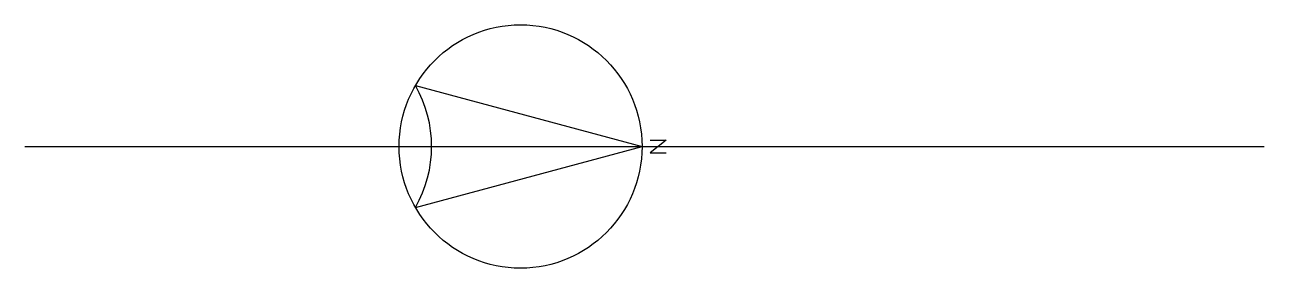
# Model space of a CAD drawing. Units: millimetres at full size, sheet at 1:100. Extents: x -15551 to 15061, y -6490 to -490.
import ezdxf

# ---------------------------------------------------------------- set-up
doc = ezdxf.new("R2010")
doc.units = ezdxf.units.MM
doc.header["$LTSCALE"] = 100
doc.layers.add('0-0', color=7, linetype='Continuous')

msp = doc.modelspace()

# ---------------------------------------------------------------- linework, layer by layer
at = {"layer": '0-0'}
for p, q in [((-5904.2, -1989.8), (-306.1, -3489.8)), ((-15551, -3489.8), (15061.2, -3489.8)), ((-5904.2, -4989.8), (-306.1, -3489.8))]:
    msp.add_line(p, q, dxfattribs=at)
msp.add_lwpolyline([(-106.1, -3329.8), (293.9, -3329.8), (-106.1, -3649.8), (293.9, -3649.8)], dxfattribs=at)
msp.add_circle((-3306.1, -3489.8), 3000, dxfattribs=at)
msp.add_arc((-8502.3, -3489.8), 3000, 330, 30, dxfattribs=at)

doc.saveas('drawing.dxf')
